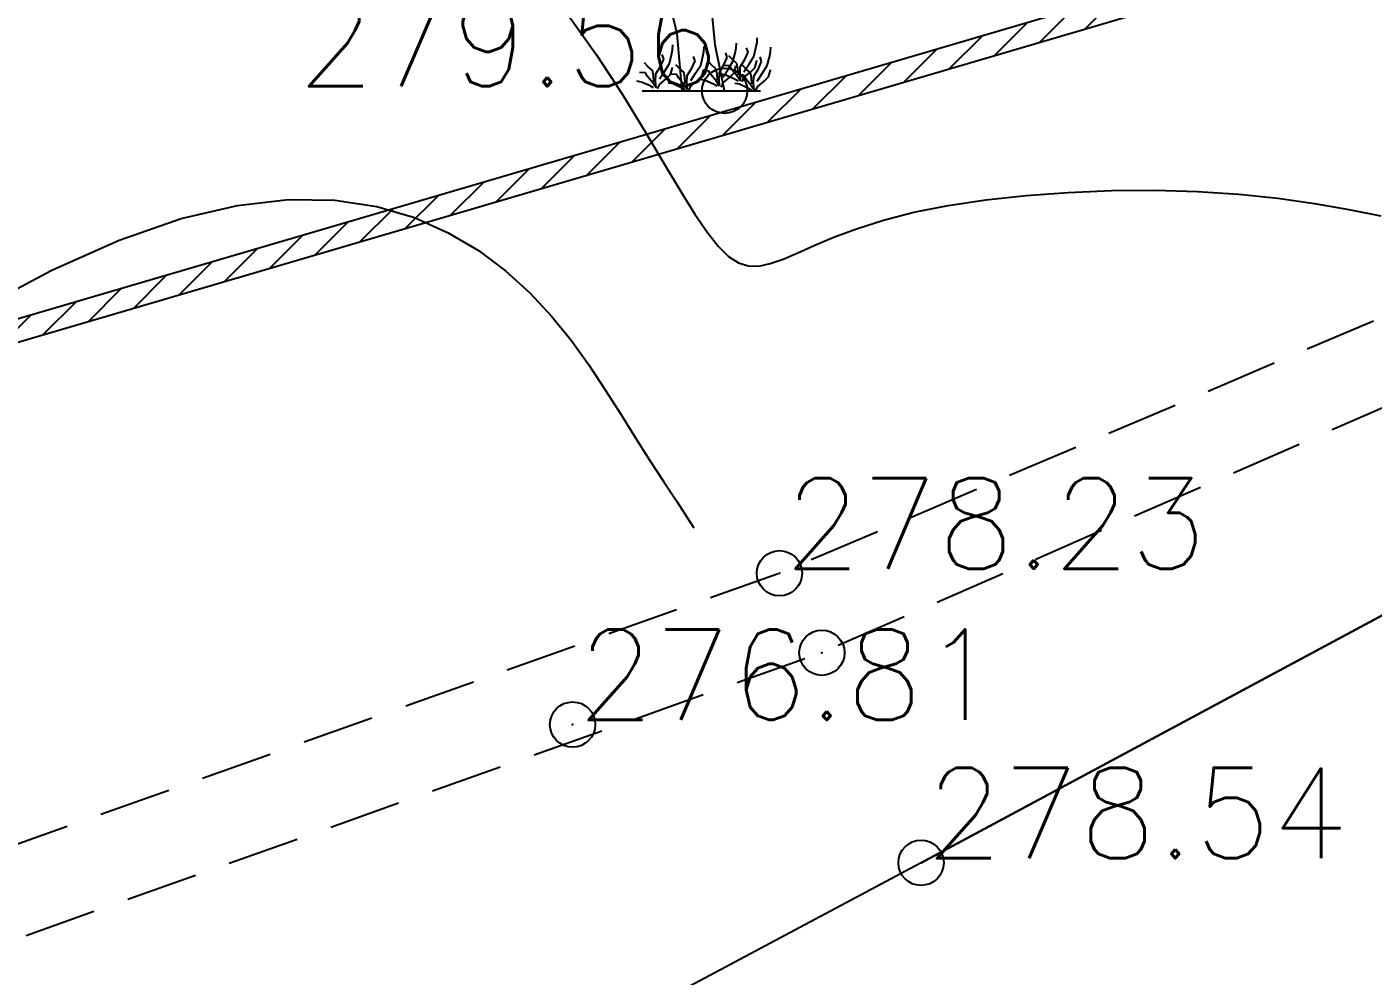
# Model space of a CAD drawing. Header units: millimetres. Extents: x 524954 to 526204, y 9523489 to 9524010.
# Drawn here: x 525605.91 to 525620.78, y 9523791.95 to 9523802.43 of the extents above; entities that cross this region are included whole.
import ezdxf
from ezdxf.enums import TextEntityAlignment as Align

# ---------------------------------------------------------------- set-up
doc = ezdxf.new("R2010")
doc.units = ezdxf.units.MM
doc.header["$PDMODE"] = 32
doc.header["$PDSIZE"] = 0.5
doc.linetypes.add('ACAD_ISO12W100', pattern=[21, 12, -3, 0, -3, 0, -3])
doc.linetypes.add('CACHE2', pattern=[4.7625, 3.175, -1.5875])
for name, color, linetype in [('Arbre', 34, 'ACAD_ISO12W100'), ('Bord_Route_Existante', 6, 'Continuous'), ('Caniveau', 5, 'CACHE2'), ('Cloture', 7, 'Continuous'), ('CN_01_00', 3, 'Continuous'), ('CN_02_00', 4, 'Continuous'), ('Murs', 1, 'Continuous'), ('TopoAlt', 3, 'Continuous'), ('TOPOJIS', 7, 'Continuous')]:
    doc.layers.add(name, color=color, linetype=linetype)
doc.layers.add('Bord_Route_Existante_POLY3D', color=6, linetype='Continuous', plot=False)
doc.styles.add('Simplex 1.0', font='Simplex.shx', dxfattribs={"width": 0.99, "height": 1})

# ---------------------------------------------------------------- blocks, each defined once
blk = doc.blocks.new('TCPOINT M')
at = {"color": 0}
blk.add_point((0, 0), dxfattribs=at)
at = {"layer": 'TopoAlt', "style": 'Simplex 1.0', "width": 0.99}
blk.add_attdef('ALT', (0.15, 0.15), '', height=1, dxfattribs=at)
blk = doc.blocks.new('v088')
at = {"linetype": 'Continuous'}
for p, q in [((-0.268, 0.628), (-0.412, 1.235)), ((0.151, 0.506), (0.102, 1.053)), ((-0.213, 0), (-0.268, 0.628)), ((0.256, 0), (0.151, 0.506)), ((-0.654, 0), (0.654, 0))]:
    blk.add_line(p, q, dxfattribs=at)
at = {"color": 3, "linetype": 'Continuous'}
for p, q in [((-0.329, 0.397), (-0.317, 0.454)), ((-0.317, 0.454), (-0.315, 0.507)), ((0.029, 0.435), (0.031, 0.488)), ((0.373, 0.416), (0.385, 0.474)), ((0.385, 0.474), (0.387, 0.526)), ((0.517, 0.426), (0.5, 0.476)), ((0.579, 0.38), (0.603, 0.474)), ((0.603, 0.474), (0.615, 0.531)), ((0.615, 0.531), (0.618, 0.584)), ((0.765, 0.43), (0.767, 0.483)), ((-0.587, 0.264), (-0.627, 0.308)), ((-0.452, 0.267), (-0.416, 0.349)), ((-0.416, 0.349), (-0.433, 0.399)), ((-0.409, 0.214), (-0.353, 0.303)), ((-0.353, 0.303), (-0.329, 0.397)), ((-0.106, 0.248), (-0.07, 0.329)), ((-0.07, 0.329), (-0.087, 0.38)), ((-0.007, 0.284), (0.017, 0.377)), ((0.017, 0.377), (0.029, 0.435)), ((0.115, 0.284), (0.075, 0.327)), ((0.25, 0.286), (0.286, 0.368)), ((0.286, 0.368), (0.269, 0.418)), ((0.293, 0.233), (0.349, 0.322)), ((0.346, 0.341), (0.305, 0.385)), ((0.392, 0.301), (0.346, 0.341)), ((0.349, 0.322), (0.373, 0.416)), ((0.404, 0.243), (0.392, 0.301)), ((0.43, 0.264), (0.481, 0.344)), ((0.481, 0.344), (0.517, 0.426)), ((0.524, 0.291), (0.579, 0.38)), ((0.591, 0.255), (0.606, 0.303)), ((0.606, 0.303), (0.613, 0.337)), ((0.63, 0.243), (0.666, 0.325)), ((0.666, 0.325), (0.649, 0.375)), ((0.728, 0.279), (0.752, 0.373)), ((0.752, 0.373), (0.765, 0.43)), ((-0.618, 0.197), (-0.683, 0.202)), ((-0.596, 0.159), (-0.618, 0.197)), ((-0.536, 0.087), (-0.596, 0.159)), ((-0.541, 0.224), (-0.587, 0.264)), ((-0.529, 0.166), (-0.541, 0.224)), ((-0.524, 0.099), (-0.529, 0.166)), ((-0.505, 0.106), (-0.502, 0.188)), ((-0.502, 0.188), (-0.452, 0.267)), ((-0.464, 0.132), (-0.409, 0.214)), ((-0.387, 0.132), (-0.341, 0.178)), ((-0.341, 0.178), (-0.327, 0.226)), ((-0.272, 0.178), (-0.337, 0.183)), ((-0.327, 0.226), (-0.32, 0.26)), ((-0.24, 0.245), (-0.281, 0.288)), ((-0.25, 0.139), (-0.272, 0.178)), ((-0.195, 0.204), (-0.24, 0.245)), ((-0.183, 0.147), (-0.195, 0.204)), ((-0.159, 0.087), (-0.156, 0.168)), ((-0.156, 0.168), (-0.106, 0.248)), ((-0.118, 0.113), (-0.063, 0.195)), ((-0.063, 0.195), (-0.007, 0.284)), ((-0.041, 0.113), (0.005, 0.159)), ((0.005, 0.159), (0.019, 0.207)), ((0.019, 0.207), (0.026, 0.24)), ((0.084, 0.216), (0.019, 0.221)), ((0.106, 0.178), (0.084, 0.216)), ((0.166, 0.106), (0.106, 0.178)), ((0.161, 0.243), (0.115, 0.284)), ((0.173, 0.185), (0.161, 0.243)), ((0.178, 0.118), (0.173, 0.185)), ((0.197, 0.125), (0.2, 0.207)), ((0.2, 0.207), (0.25, 0.286)), ((0.272, 0.173), (0.221, 0.183)), ((0.238, 0.151), (0.293, 0.233)), ((0.243, 0.091), (0.315, 0.151)), ((0.315, 0.274), (0.25, 0.279)), ((0.365, 0.13), (0.272, 0.173)), ((0.337, 0.236), (0.315, 0.274)), ((0.315, 0.151), (0.361, 0.197)), ((0.397, 0.163), (0.337, 0.236)), ((0.361, 0.197), (0.375, 0.245)), ((0.375, 0.245), (0.382, 0.279)), ((0.433, 0.108), (0.397, 0.163)), ((0.464, 0.173), (0.399, 0.178)), ((0.409, 0.175), (0.404, 0.243)), ((0.428, 0.183), (0.43, 0.264)), ((0.433, 0.113), (0.428, 0.183)), ((0.45, 0.099), (0.474, 0.149)), ((0.495, 0.24), (0.454, 0.284)), ((0.486, 0.135), (0.464, 0.173)), ((0.469, 0.209), (0.524, 0.291)), ((0.474, 0.149), (0.546, 0.209)), ((0.541, 0.2), (0.495, 0.24)), ((0.553, 0.142), (0.541, 0.2)), ((0.546, 0.209), (0.591, 0.255)), ((0.577, 0.082), (0.579, 0.163)), ((0.579, 0.163), (0.63, 0.243)), ((0.618, 0.108), (0.673, 0.19)), ((0.673, 0.19), (0.728, 0.279)), ((0.695, 0.108), (0.74, 0.154)), ((0.74, 0.154), (0.755, 0.202)), ((0.755, 0.202), (0.762, 0.236)), ((-0.661, 0.096), (-0.712, 0.106)), ((-0.567, 0.053), (-0.661, 0.096)), ((-0.527, 0.031), (-0.567, 0.053)), ((-0.5, 0.031), (-0.536, 0.087)), ((-0.5, 0.036), (-0.505, 0.106)), ((-0.483, 0.022), (-0.459, 0.072)), ((-0.459, 0.072), (-0.387, 0.132)), ((-0.315, 0.077), (-0.365, 0.087)), ((-0.221, 0.034), (-0.315, 0.077)), ((-0.19, 0.067), (-0.25, 0.139)), ((-0.18, 0.012), (-0.221, 0.034)), ((-0.154, 0.012), (-0.19, 0.067)), ((-0.178, 0.079), (-0.183, 0.147)), ((-0.154, 0.017), (-0.159, 0.087)), ((-0.137, 0.002), (-0.113, 0.053)), ((-0.113, 0.053), (-0.041, 0.113)), ((0.041, 0.115), (-0.01, 0.125)), ((0.135, 0.072), (0.041, 0.115)), ((0.175, 0.05), (0.135, 0.072)), ((0.202, 0.05), (0.166, 0.106)), ((0.202, 0.055), (0.197, 0.125)), ((0.219, 0.041), (0.243, 0.091)), ((0.406, 0.108), (0.365, 0.13)), ((0.421, 0.072), (0.37, 0.082)), ((0.514, 0.029), (0.421, 0.072)), ((0.546, 0.063), (0.486, 0.135)), ((0.555, 0.007), (0.514, 0.029)), ((0.582, 0.007), (0.546, 0.063)), ((0.558, 0.075), (0.553, 0.142)), ((0.582, 0.012), (0.577, 0.082)), ((0.599, -0.002), (0.623, 0.048)), ((0.623, 0.048), (0.695, 0.108))]:
    blk.add_line(p, q, dxfattribs=at)

msp = doc.modelspace()

# ---------------------------------------------------------------- hatches: boundary and pattern name
at = {"layer": 'Murs'}
h = msp.add_hatch(dxfattribs=at)
h.set_pattern_fill('_U', color=256, scale=0.25, angle=45, style=0, pattern_type=0)
h.set_pattern_definition([(45, (0, 0), (-0.1767766952966, 0.1767766952966), [])])
h.paths.add_polyline_path([(525629.396, 9523805.867), (525595.677, 9523795.975), (525595.606, 9523796.214), (525629.325, 9523806.107)])

# ---------------------------------------------------------------- linework, layer by layer
at = {"layer": 'Bord_Route_Existante', "flags": 128}
for points in [[(525615.783, 9523793.199), (525623.144, 9523797.148), (525634.961, 9523803.434), (525650.839, 9523810.636), (525668.212, 9523815.359), (525685.625, 9523818.358), (525693.281, 9523819.142), (525706.863, 9523820.143), (525717.393, 9523820.37)], [(525615.783, 9523793.199), (525610.281, 9523790.266), (525607.501, 9523789.057), (525603.495, 9523788.331), (525599.574, 9523788.708), (525597.071, 9523789.257), (525594.676, 9523790.471), (525591.471, 9523793.151), (525589.256, 9523796.622), (525581.264, 9523816.267)]]:
    msp.add_lwpolyline(points, dxfattribs=at)
at = {"layer": 'Bord_Route_Existante_POLY3D'}
msp.add_polyline3d([(525650.839, 9523810.636, 281.49), (525634.961, 9523803.434, 280.12), (525623.144, 9523797.148, 279.11), (525615.783, 9523793.199, 278.54), (525610.281, 9523790.266, 278.11), (525607.501, 9523789.057, 277.86), (525603.495, 9523788.331, 277.53), (525599.574, 9523788.708, 277.23), (525597.071, 9523789.257, 277.12), (525595.159, 9523790.177, 277.06), (525594.676, 9523790.471, 277.04), (525591.471, 9523793.151, 276.93), (525590.849, 9523793.987, 276.89), (525589.256, 9523796.622, 276.85), (525588.04, 9523799.453, 276.78), (525581.264, 9523816.267, 276.7), (525578.772, 9523823.335, 276.76), (525578.247, 9523826.485, 276.76), (525577.648, 9523834.885, 276.88), (525575.428, 9523852.17, 277.12), (525573.071, 9523869.661, 277.31)], dxfattribs=at)
at = {"layer": 'Caniveau', "ltscale": 0.25, "elevation": 307.27, "flags": 128}
for points in [[(525623.998, 9523800.726), (525621.776, 9523799.602), (525614.219, 9523796.396), (525595.86, 9523789.871)], [(525624.386, 9523799.571), (525622.107, 9523798.757), (525614.687, 9523795.518), (525597.071, 9523789.257)]]:
    msp.add_lwpolyline(points, dxfattribs=at)
at = {"layer": 'Cloture', "flags": 128}
for points in [[(525629.325, 9523806.107), (525595.606, 9523796.214)], [(525629.396, 9523805.867), (525595.677, 9523795.975), (525595.677, 9523795.975)]]:
    msp.add_lwpolyline(points, dxfattribs=at)
at = {"layer": 'CN_01_00', "elevation": 279, "flags": 128}
msp.add_lwpolyline([(525611.869, 9523802.58), (525612.199, 9523802.121), (525612.486, 9523801.683), (525612.733, 9523801.277), (525612.946, 9523800.916), (525613.128, 9523800.611), (525613.285, 9523800.36), (525613.422, 9523800.159), (525613.544, 9523800.005), (525613.657, 9523799.895), (525613.765, 9523799.825), (525613.874, 9523799.79), (525613.99, 9523799.789), (525614.117, 9523799.816), (525614.259, 9523799.866), (525614.422, 9523799.936), (525614.61, 9523800.018), (525614.828, 9523800.11), (525615.08, 9523800.204), (525615.369, 9523800.297), (525615.702, 9523800.383), (525616.081, 9523800.458), (525616.497, 9523800.52), (525616.943, 9523800.568), (525617.409, 9523800.602), (525617.886, 9523800.622), (525618.365, 9523800.626), (525618.837, 9523800.613), (525619.292, 9523800.584), (525619.723, 9523800.538), (525620.129, 9523800.479), (525620.508, 9523800.412), (525620.862, 9523800.342)], dxfattribs=at)
at = {"layer": 'CN_02_00', "elevation": 278, "flags": 128}
msp.add_lwpolyline([(525605.398, 9523799.328), (525606.183, 9523799.744), (525606.925, 9523800.076), (525607.609, 9523800.313), (525608.231, 9523800.458), (525608.797, 9523800.522), (525609.309, 9523800.515), (525609.772, 9523800.445), (525610.188, 9523800.323), (525610.561, 9523800.157), (525610.895, 9523799.959), (525611.194, 9523799.735), (525611.461, 9523799.493), (525611.701, 9523799.236), (525611.917, 9523798.969), (525612.113, 9523798.696), (525612.295, 9523798.423), (525612.465, 9523798.154), (525612.628, 9523797.892), (525612.787, 9523797.643), (525612.94, 9523797.407), (525613.087, 9523797.184), (525613.224, 9523796.973), (525613.272, 9523796.897)], dxfattribs=at)

# ---------------------------------------------------------------- block references
at = {"layer": 'Arbre'}
msp.add_blockref('v088', (525613.356, 9523801.724, 279.48), dxfattribs=at)
at = {"layer": 'TOPOJIS'}
ref = msp.add_blockref('TCPOINT M', (525613.613, 9523801.724, 279.56), dxfattribs=at)
ref.add_attrib('ALT', '279.56', dxfattribs={"layer": 'TopoAlt', "height": 1, "style": 'Simplex 1.0', "width": 0.99}).set_placement((525613.563, 9523801.774, 279.56), align=Align.RIGHT)
ref = msp.add_blockref('TCPOINT M', (525614.219, 9523796.396, 278.23), dxfattribs=at)
ref.add_attrib('ALT', '278.23', (525614.269, 9523796.446, 278.23), dxfattribs={"layer": 'TopoAlt', "height": 1, "style": 'Simplex 1.0', "width": 0.99})
ref = msp.add_blockref('TCPOINT M', (525611.934, 9523794.726, 276.81), dxfattribs=at)
ref.add_attrib('ALT', '276.81', (525611.984, 9523794.776, 276.81), dxfattribs={"layer": 'TopoAlt', "height": 1, "style": 'Simplex 1.0', "width": 0.99})
msp.add_blockref('TCPOINT M', (525614.687, 9523795.518, 278.6), dxfattribs=at)
ref = msp.add_blockref('TCPOINT M', (525615.783, 9523793.199, 278.54), dxfattribs=at)
ref.add_attrib('ALT', '278.54', (525615.833, 9523793.249, 278.54), dxfattribs={"layer": 'TopoAlt', "height": 1, "style": 'Simplex 1.0', "width": 0.99})

doc.saveas('drawing.dxf')
